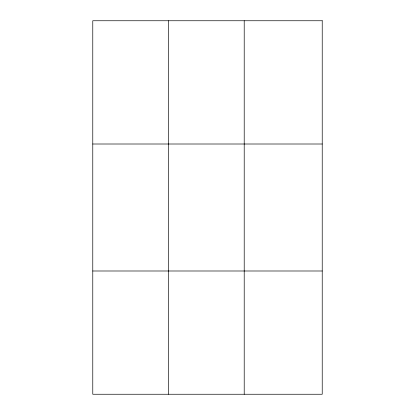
<?xml version="1.0" encoding="UTF-8"?>
<svg xmlns="http://www.w3.org/2000/svg" width="415" height="415" viewBox="0 0 415 415"><rect width="100%" height="100%" fill="white"/><g stroke="black" fill="none" stroke-linecap="round" stroke-linejoin="round"><path stroke-width="0.62" d="M168.49 20.75L168.49 394.25M244.212 20.75L244.212 394.25M92.773 144.005L322.227 144.005M92.773 270.995L322.227 270.995M322.227 20.75L322.227 394.25L92.773 394.25L92.773 20.75L322.227 20.75"/></g></svg>
